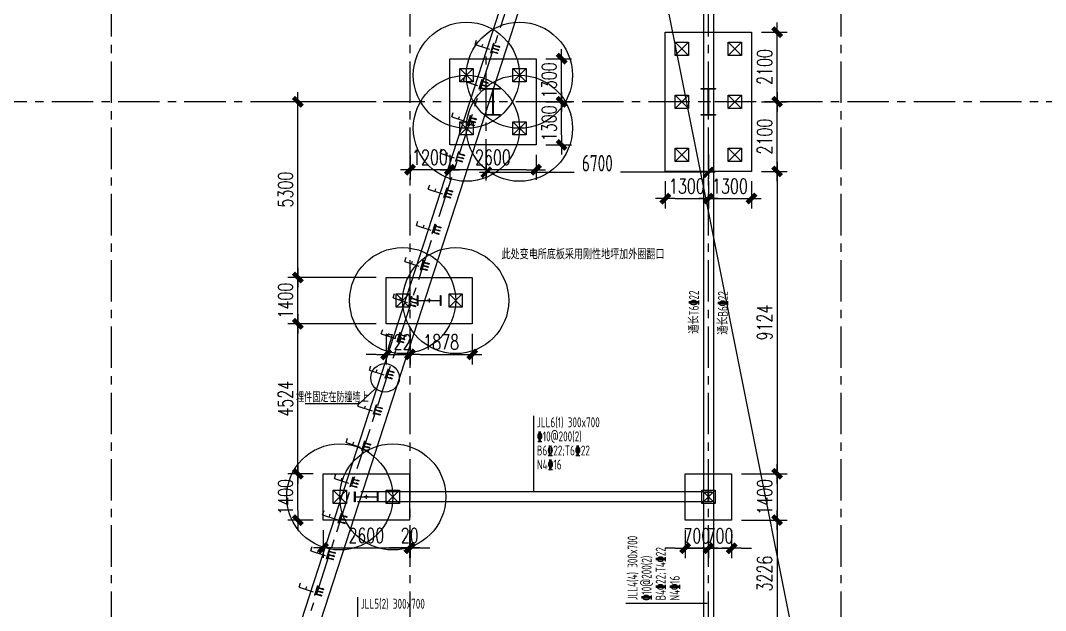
# Model space of a CAD drawing. Extents: x -1201378 to 2367219, y -619313 to 244905.
# Drawn here: x -270507 to -239591, y -216749 to -198945 of the extents above; entities that cross this region are included whole.
import ezdxf
from ezdxf.enums import TextEntityAlignment as Align

# ---------------------------------------------------------------- set-up
doc = ezdxf.new("R2010")
doc.units = 0
doc.header["$LTSCALE"] = 1000
doc.linetypes.add('CENTER', pattern=[2, 1.25, -0.25, 0.25, -0.25])
doc.layers.get('0').update_dxf_attribs({"linetype": 'CONTINUOUS'})
doc.layers.get('Defpoints').update_dxf_attribs({"linetype": 'CONTINUOUS'})
for name, color, linetype in [('!ZN1-填充-8', 8, 'CONTINUOUS'), ('2钢材断面', 2, 'CONTINUOUS'), ('30预埋件', 30, 'CONTINUOUS'), ('40钢材投影', 40, 'CONTINUOUS'), ('A-WINDOW', 140, 'CONTINUOUS'), ('ALT_CEN-0-30', 1, 'CENTER'), ('S-DOTE1', 140, 'CENTER'), ('S-HATCH1-W', 252, 'CONTINUOUS'), ('S-SKL-H', 151, 'CONTINUOUS'), ('S-XXX', 241, 'CONTINUOUS'), ('结构轮廓线', 1, 'CONTINUOUS')]:
    doc.layers.add(name, color=color, linetype=linetype)
for name, color, linetype, lineweight in [('S-axis', 111, 'CONTINUOUS', 0), ('S-bkl', 4, 'CONTINUOUS', 0), ('S-col', 2, 'CONTINUOUS', 0), ('S-dim', 81, 'CONTINUOUS', 0), ('S-dote', 5, 'CENTER', 0), ('S-zhuang', 1, 'CONTINUOUS', 0)]:
    doc.layers.add(name, color=color, linetype=linetype, lineweight=lineweight)
doc.styles.add('DHTEXT-1', font='romans.shx', dxfattribs={"width": 0.7, "bigfont": 'chinese.shx'})
doc.styles.add('HZS', font='hzs.shx', dxfattribs={"width": 0.7, "bigfont": 'hztxt.shx'})
doc.styles.add('SS1', font='tj-romans1.shx', dxfattribs={"width": 0.7, "bigfont": 'tj-hztxt1.shx'})
doc.styles.add('TSSD_Dimension', font='tssdeng.shx', dxfattribs={"width": 0.7, "bigfont": 'hztxt.shx'})
doc.styles.add('样式 1', font='yjkeng.shx', dxfattribs={"width": 0.7, "height": 300, "bigfont": 'yjkchn.shx'})
doc.dimstyles.new('S-150-ARCHI', dxfattribs={"dimscale": 150, "dimtxt": 3, "dimasz": 2, "dimexe": 2, "dimexo": 2, "dimgap": 1, "dimtad": 1, "dimdec": 0, "dimzin": 0, "dimdsep": 46, "dimtxsty": 'SS1', "dimblk1": 'TT', "dimblk2": 'TT', "dimsah": 1, "dimcen": 1, "dimclrd": 256, "dimclre": 256, "dimclrt": 256, "dimadec": 0, "dimazin": 0, "dimtfac": 1, "dimtdec": 0, "dimtix": 1, "dimtmove": 2, "dimatfit": 0, "dimldrblk": 'TT', "dimfxl": 2, "dimtolj": 1, "dimtzin": 0, "dimarcsym": 0})
doc.dimstyles.new('TSSD_200_200', dxfattribs={"dimtxt": 500, "dimasz": 200, "dimexe": 200, "dimexo": 500, "dimgap": 200, "dimtad": 1, "dimdec": 0, "dimzin": 0, "dimdsep": 46, "dimtxsty": 'TSSD_Dimension', "dimblk": 'ARCHTICK', "dimcen": 0, "dimdle": 200, "dimclrt": 7, "dimadec": 0, "dimazin": 0, "dimtfac": 1, "dimtdec": 0, "dimtix": 1, "dimtmove": 2, "dimatfit": 3, "dimfxl": 1, "dimtolj": 1, "dimtzin": 0, "dimarcsym": 0})

# ---------------------------------------------------------------- blocks, each defined once
blk = doc.blocks.new('w42343243')
at = {"layer": 'S-col'}
blk.add_lwpolyline([(-165069, 621020), (-164639, 621020), (-164639, 621002), (-164848, 621002), (-164848, 620238), (-164639, 620238), (-164639, 620220), (-165069, 620220), (-165069, 620238), (-164860, 620238), (-164860, 621002), (-165069, 621002)], close=True, dxfattribs=at)
blk = doc.blocks.new('42343')
at = {"layer": 'A-WINDOW'}
for p in [(-136500, -17850), (-130000, -17850)]:
    blk.add_blockref('w42343243', p, dxfattribs=at)
blk = doc.blocks.new('_ArchTick')
at = {"color": 0, "linetype": 'ByBlock', "const_width": 0.5}
blk.add_lwpolyline([(-0.71, -0.71), (0.71, 0.71)], dxfattribs=at)
blk = doc.blocks.new('*D485')
at = {"layer": 'Defpoints', "color": 0, "transparency": 16777216}
for p in [(-256458, -302488), (-249758, -302488), (-249758, -303526)]:
    blk.add_point(p, dxfattribs=at)
at = {"layer": 'S-axis', "color": 0, "lineweight": -2, "transparency": 16777216}
for p, q in [((-256458, -302988), (-256458, -303726)), ((-249758, -302988), (-249758, -303726)), ((-256658, -303526), (-253807, -303526)), ((-249558, -303526), (-252410, -303526))]:
    blk.add_line(p, q, dxfattribs=at)
at = {"layer": 'S-axis', "color": 0, "lineweight": -2, "transparency": 16777216, "xscale": 200, "yscale": 200, "zscale": 200, "rotation": 180}
blk.add_blockref('_ArchTick', (-256458, -303526), dxfattribs=at)
at = {"layer": 'S-axis', "color": 0, "lineweight": -2, "transparency": 16777216, "xscale": 200, "yscale": 200, "zscale": 200}
blk.add_blockref('_ArchTick', (-249758, -303526), dxfattribs=at)
at = {"layer": 'S-axis', "color": 7, "transparency": 16777216, "insert": (-253108, -303251), "char_height": 500, "attachment_point": 5, "style": 'TSSD_Dimension'}
blk.add_mtext('\\A1;6700', dxfattribs=at)
blk = doc.blocks.new('nt66')
at = {"layer": 'S-col'}
blk.add_lwpolyline([(-195790, 766820), (-195490, 766820), (-195490, 766808), (-195636, 766808), (-195636, 766132), (-195490, 766132), (-195490, 766120), (-195790, 766120), (-195790, 766132), (-195644, 766132), (-195644, 766808), (-195790, 766808)], close=True, dxfattribs=at)
blk = doc.blocks.new('S-ZHUANG-400')
at = {"layer": 'S-zhuang'}
for p, q in [((200, -200), (-200, 200)), ((-200, -200), (200, 200))]:
    blk.add_line(p, q, dxfattribs=at)
blk.add_lwpolyline([(-200, 200), (200, 200), (200, -200), (-200, -200)], close=True, dxfattribs=at)
blk = doc.blocks.new('CT6')
at = {"layer": 'S-DOTE1', "ltscale": 0.25}
for p, q in [((-233328, -322445), (-233328, -322565)), ((-233268, -322505), (-233388, -322505))]:
    blk.add_line(p, q, dxfattribs=at)
at = {"layer": 'S-HATCH1-W'}
blk.add_lwpolyline([(-234628, -324605), (-234628, -320405), (-232028, -320405), (-232028, -324605)], close=True, dxfattribs=at)
at = {"layer": 'S-zhuang', "rotation": 90.00000000000001}
for p in [(-234128, -320905), (-232528, -320905), (-234128, -322505), (-232528, -322505), (-234128, -324105), (-232528, -324105)]:
    blk.add_blockref('S-ZHUANG-400', p, dxfattribs=at)
blk = doc.blocks.new('CT4')
at = {"layer": 'Defpoints'}
for centre in [(-100831, -168442), (-99231, -168442), (-100831, -170042), (-99231, -170042)]:
    blk.add_circle(centre, 1600, dxfattribs=at)
at = {"layer": 'S-DOTE1', "ltscale": 0.25}
for p, q in [((-99971, -169242), (-100091, -169242)), ((-100031, -169182), (-100031, -169302))]:
    blk.add_line(p, q, dxfattribs=at)
at = {"layer": 'S-HATCH1-W'}
blk.add_lwpolyline([(-101331, -170542), (-101331, -167942), (-98731, -167942), (-98731, -170542)], close=True, dxfattribs=at)
at = {"layer": 'S-zhuang', "rotation": 90.00000000000001}
for p in [(-100831, -168442), (-99231, -168442), (-100831, -170042), (-99231, -170042)]:
    blk.add_blockref('S-ZHUANG-400', p, dxfattribs=at)
blk = doc.blocks.new('CT2')
at = {"layer": 'Defpoints'}
for centre in [(-193625, -186366), (-193625, -187966)]:
    blk.add_circle(centre, 1600, dxfattribs=at)
at = {"layer": 'S-DOTE1', "ltscale": 0.25}
for p, q in [((-193565, -187166), (-193685, -187166)), ((-193625, -187226), (-193625, -187106))]:
    blk.add_line(p, q, dxfattribs=at)
at = {"layer": 'S-HATCH1-W'}
blk.add_lwpolyline([(-194325, -185866), (-192925, -185866), (-192925, -188466), (-194325, -188466)], close=True, dxfattribs=at)
at = {"layer": 'S-zhuang'}
for p in [(-193625, -186366), (-193625, -187966)]:
    blk.add_blockref('S-ZHUANG-400', p, dxfattribs=at)
blk = doc.blocks.new('CT1')
at = {"layer": 'S-HATCH1-W'}
blk.add_lwpolyline([(-91607, -249948), (-91607, -248548), (-90207, -248548), (-90207, -249948)], close=True, dxfattribs=at)
at = {"layer": 'S-zhuang', "rotation": 90.00000000000001}
blk.add_blockref('S-ZHUANG-400', (-90907, -249248), dxfattribs=at)
blk = doc.blocks.new('TT')
blk.add_line((-0.97, 0), (0.97, 0))
at = {"const_width": 0.45}
blk.add_lwpolyline([(-0.44, -0.44), (0.44, 0.44)], dxfattribs=at)
blk = doc.blocks.new('*D1433')
at = {"layer": 'Defpoints', "color": 0, "transparency": 16777216}
for p in [(-254958, -201398), (-254187, -201398), (-254958, -202698)]:
    blk.add_point(p, dxfattribs=at)
at = {"layer": 'S-dim', "lineweight": -2, "transparency": 16777216}
for p, q in [((-254658, -201398), (-253887, -201398)), ((-254187, -202398), (-254187, -201698)), ((-254658, -202698), (-253887, -202698))]:
    blk.add_line(p, q, dxfattribs=at)
at = {"layer": 'S-dim', "lineweight": -2, "transparency": 16777216, "xscale": 300, "yscale": 300, "zscale": 300}
for p, rotation in [((-254187, -201398), 90), ((-254187, -202698), 270)]:
    blk.add_blockref('TT', p, dxfattribs=dict(at, rotation=rotation))
at = {"layer": 'S-dim', "transparency": 16777216, "insert": (-254562, -202048), "char_height": 450, "attachment_point": 5, "rotation": 90, "style": 'SS1'}
blk.add_mtext('\\A1;1300', dxfattribs=at)
blk = doc.blocks.new('*D1434')
at = {"layer": 'Defpoints', "color": 0, "transparency": 16777216}
for p in [(-254958, -200098), (-254187, -200098), (-254958, -201398)]:
    blk.add_point(p, dxfattribs=at)
at = {"layer": 'S-dim', "lineweight": -2, "transparency": 16777216}
for p, q in [((-254658, -200098), (-253887, -200098)), ((-254187, -201098), (-254187, -200398)), ((-254658, -201398), (-253887, -201398))]:
    blk.add_line(p, q, dxfattribs=at)
at = {"layer": 'S-dim', "lineweight": -2, "transparency": 16777216, "xscale": 300, "yscale": 300, "zscale": 300}
for p, rotation in [((-254187, -200098), 90), ((-254187, -201398), 270)]:
    blk.add_blockref('TT', p, dxfattribs=dict(at, rotation=rotation))
at = {"layer": 'S-dim', "transparency": 16777216, "insert": (-254562, -200748), "char_height": 450, "attachment_point": 5, "rotation": 90, "style": 'SS1'}
blk.add_mtext('\\A1;1300', dxfattribs=at)
blk = doc.blocks.new('*D1435')
at = {"layer": 'Defpoints', "color": 0, "transparency": 16777216}
for p in [(-257558, -202698), (-254958, -202698), (-257558, -203449)]:
    blk.add_point(p, dxfattribs=at)
at = {"layer": 'S-dim', "lineweight": -2, "transparency": 16777216}
for p, q in [((-257558, -202998), (-257558, -203749)), ((-254958, -202998), (-254958, -203749)), ((-255258, -203449), (-257258, -203449))]:
    blk.add_line(p, q, dxfattribs=at)
at = {"layer": 'S-dim', "lineweight": -2, "transparency": 16777216, "xscale": 300, "yscale": 300, "zscale": 300, "rotation": 180}
blk.add_blockref('TT', (-257558, -203449), dxfattribs=at)
at = {"layer": 'S-dim', "lineweight": -2, "transparency": 16777216, "xscale": 300, "yscale": 300, "zscale": 300}
blk.add_blockref('TT', (-254958, -203449), dxfattribs=at)
at = {"layer": 'S-dim', "transparency": 16777216, "insert": (-256258, -203074), "char_height": 450, "attachment_point": 5, "style": 'SS1'}
blk.add_mtext('\\A1;2600', dxfattribs=at)
blk = doc.blocks.new('*D1436')
at = {"layer": 'Defpoints', "color": 0, "transparency": 16777216}
for p in [(-258758, -202698), (-257558, -202698), (-258758, -203449)]:
    blk.add_point(p, dxfattribs=at)
at = {"layer": 'S-dim', "lineweight": -2, "transparency": 16777216}
for p, q in [((-258758, -202998), (-258758, -203749)), ((-257558, -202998), (-257558, -203749)), ((-257858, -203449), (-258458, -203449))]:
    blk.add_line(p, q, dxfattribs=at)
at = {"layer": 'S-dim', "lineweight": -2, "transparency": 16777216, "xscale": 300, "yscale": 300, "zscale": 300, "rotation": 180}
blk.add_blockref('TT', (-258758, -203449), dxfattribs=at)
at = {"layer": 'S-dim', "lineweight": -2, "transparency": 16777216, "xscale": 300, "yscale": 300, "zscale": 300}
blk.add_blockref('TT', (-257558, -203449), dxfattribs=at)
at = {"layer": 'S-dim', "transparency": 16777216, "insert": (-258158, -203074), "char_height": 450, "attachment_point": 5, "style": 'SS1'}
blk.add_mtext('\\A1;1200', dxfattribs=at)
blk = doc.blocks.new('*D1749')
at = {"layer": 'Defpoints', "color": 0, "transparency": 16777216}
for p in [(-251058, -203498), (-249758, -203498), (-249758, -204319)]:
    blk.add_point(p, dxfattribs=at)
at = {"layer": 'S-dim', "lineweight": -2, "transparency": 16777216}
for p, q in [((-251058, -203798), (-251058, -204619)), ((-249758, -203798), (-249758, -204619)), ((-250758, -204319), (-250058, -204319))]:
    blk.add_line(p, q, dxfattribs=at)
at = {"layer": 'S-dim', "lineweight": -2, "transparency": 16777216, "xscale": 300, "yscale": 300, "zscale": 300, "rotation": 180}
blk.add_blockref('TT', (-251058, -204319), dxfattribs=at)
at = {"layer": 'S-dim', "lineweight": -2, "transparency": 16777216, "xscale": 300, "yscale": 300, "zscale": 300}
blk.add_blockref('TT', (-249758, -204319), dxfattribs=at)
at = {"layer": 'S-dim', "transparency": 16777216, "insert": (-250408, -203944), "char_height": 450, "attachment_point": 5, "style": 'SS1'}
blk.add_mtext('\\A1;1300', dxfattribs=at)
blk = doc.blocks.new('*D1750')
at = {"layer": 'Defpoints', "color": 0, "transparency": 16777216}
for p in [(-249758, -203498), (-248458, -203498), (-248458, -204319)]:
    blk.add_point(p, dxfattribs=at)
at = {"layer": 'S-dim', "lineweight": -2, "transparency": 16777216}
for p, q in [((-249758, -203798), (-249758, -204619)), ((-248458, -203798), (-248458, -204619)), ((-249458, -204319), (-248758, -204319))]:
    blk.add_line(p, q, dxfattribs=at)
at = {"layer": 'S-dim', "lineweight": -2, "transparency": 16777216, "xscale": 300, "yscale": 300, "zscale": 300, "rotation": 180}
blk.add_blockref('TT', (-249758, -204319), dxfattribs=at)
at = {"layer": 'S-dim', "lineweight": -2, "transparency": 16777216, "xscale": 300, "yscale": 300, "zscale": 300}
blk.add_blockref('TT', (-248458, -204319), dxfattribs=at)
at = {"layer": 'S-dim', "transparency": 16777216, "insert": (-249108, -203944), "char_height": 450, "attachment_point": 5, "style": 'SS1'}
blk.add_mtext('\\A1;1300', dxfattribs=at)
blk = doc.blocks.new('*D1751')
at = {"layer": 'Defpoints', "color": 0, "transparency": 16777216}
for p in [(-248458, -201398), (-247686, -201398), (-248458, -203498)]:
    blk.add_point(p, dxfattribs=at)
at = {"layer": 'S-dim', "lineweight": -2, "transparency": 16777216}
for p, q in [((-248158, -201398), (-247386, -201398)), ((-247686, -203198), (-247686, -201698)), ((-248158, -203498), (-247386, -203498))]:
    blk.add_line(p, q, dxfattribs=at)
at = {"layer": 'S-dim', "lineweight": -2, "transparency": 16777216, "xscale": 300, "yscale": 300, "zscale": 300}
for p, rotation in [((-247686, -201398), 90), ((-247686, -203498), 270)]:
    blk.add_blockref('TT', p, dxfattribs=dict(at, rotation=rotation))
at = {"layer": 'S-dim', "transparency": 16777216, "insert": (-248061, -202448), "char_height": 450, "attachment_point": 5, "rotation": 90, "style": 'SS1'}
blk.add_mtext('\\A1;2100', dxfattribs=at)
blk = doc.blocks.new('*D1752')
at = {"layer": 'Defpoints', "color": 0, "transparency": 16777216}
for p in [(-248458, -199298), (-247686, -199298), (-248458, -201398)]:
    blk.add_point(p, dxfattribs=at)
at = {"layer": 'S-dim', "lineweight": -2, "transparency": 16777216}
for p, q in [((-248158, -199298), (-247386, -199298)), ((-247686, -201098), (-247686, -199598)), ((-248158, -201398), (-247386, -201398))]:
    blk.add_line(p, q, dxfattribs=at)
at = {"layer": 'S-dim', "lineweight": -2, "transparency": 16777216, "xscale": 300, "yscale": 300, "zscale": 300}
for p, rotation in [((-247686, -199298), 90), ((-247686, -201398), 270)]:
    blk.add_blockref('TT', p, dxfattribs=dict(at, rotation=rotation))
at = {"layer": 'S-dim', "transparency": 16777216, "insert": (-248061, -200348), "char_height": 450, "attachment_point": 5, "rotation": 90, "style": 'SS1'}
blk.add_mtext('\\A1;2100', dxfattribs=at)
blk = doc.blocks.new('*D1776')
at = {"layer": 'Defpoints', "color": 0, "transparency": 16777216}
for p in [(-261378, -214022), (-258778, -214022), (-258778, -214862)]:
    blk.add_point(p, dxfattribs=at)
at = {"layer": 'S-dim', "lineweight": -2, "transparency": 16777216}
for p, q in [((-261378, -214322), (-261378, -215162)), ((-258778, -214322), (-258778, -215162)), ((-261078, -214862), (-259078, -214862))]:
    blk.add_line(p, q, dxfattribs=at)
at = {"layer": 'S-dim', "lineweight": -2, "transparency": 16777216, "xscale": 300, "yscale": 300, "zscale": 300, "rotation": 180}
blk.add_blockref('TT', (-261378, -214862), dxfattribs=at)
at = {"layer": 'S-dim', "lineweight": -2, "transparency": 16777216, "xscale": 300, "yscale": 300, "zscale": 300}
blk.add_blockref('TT', (-258778, -214862), dxfattribs=at)
at = {"layer": 'S-dim', "transparency": 16777216, "insert": (-260078, -214487), "char_height": 450, "attachment_point": 5, "style": 'SS1'}
blk.add_mtext('\\A1;2600', dxfattribs=at)
blk = doc.blocks.new('*D1777')
at = {"layer": 'Defpoints', "color": 0, "transparency": 16777216}
for p in [(-258778, -214022), (-258758, -214057), (-258758, -214862)]:
    blk.add_point(p, dxfattribs=at)
at = {"layer": 'S-dim', "lineweight": -2, "transparency": 16777216}
for p, q in [((-258778, -214322), (-258778, -215162)), ((-258758, -214357), (-258758, -215162)), ((-259078, -214862), (-259378, -214862)), ((-258778, -214862), (-258758, -214862)), ((-258458, -214862), (-258158, -214862))]:
    blk.add_line(p, q, dxfattribs=at)
at = {"layer": 'S-dim', "lineweight": -2, "transparency": 16777216, "xscale": 300, "yscale": 300, "zscale": 300}
blk.add_blockref('TT', (-258778, -214862), dxfattribs=at)
at = {"layer": 'S-dim', "lineweight": -2, "transparency": 16777216, "xscale": 300, "yscale": 300, "zscale": 300, "rotation": 180}
blk.add_blockref('TT', (-258758, -214862), dxfattribs=at)
at = {"layer": 'S-dim', "transparency": 16777216, "insert": (-258768, -214487), "char_height": 450, "attachment_point": 5, "style": 'SS1'}
blk.add_mtext('\\A1;20', dxfattribs=at)
blk = doc.blocks.new('*D1778')
at = {"layer": 'Defpoints', "color": 0, "transparency": 16777216}
for p in [(-259480, -208098), (-258758, -208098), (-258758, -209022)]:
    blk.add_point(p, dxfattribs=at)
at = {"layer": 'S-dim', "lineweight": -2, "transparency": 16777216}
for p, q in [((-259480, -208398), (-259480, -209322)), ((-258758, -208398), (-258758, -209322)), ((-259780, -209022), (-260080, -209022)), ((-259480, -209022), (-258758, -209022)), ((-258458, -209022), (-258158, -209022))]:
    blk.add_line(p, q, dxfattribs=at)
at = {"layer": 'S-dim', "lineweight": -2, "transparency": 16777216, "xscale": 300, "yscale": 300, "zscale": 300}
blk.add_blockref('TT', (-259480, -209022), dxfattribs=at)
at = {"layer": 'S-dim', "lineweight": -2, "transparency": 16777216, "xscale": 300, "yscale": 300, "zscale": 300, "rotation": 180}
blk.add_blockref('TT', (-258758, -209022), dxfattribs=at)
at = {"layer": 'S-dim', "transparency": 16777216, "insert": (-259119, -208647), "char_height": 450, "attachment_point": 5, "style": 'SS1'}
blk.add_mtext('\\A1;722', dxfattribs=at)
blk = doc.blocks.new('*D1779')
at = {"layer": 'Defpoints', "color": 0, "transparency": 16777216}
for p in [(-258758, -208098), (-256880, -208098), (-256880, -209022)]:
    blk.add_point(p, dxfattribs=at)
at = {"layer": 'S-dim', "lineweight": -2, "transparency": 16777216}
for p, q in [((-258758, -208398), (-258758, -209322)), ((-256880, -208398), (-256880, -209322)), ((-258458, -209022), (-257180, -209022))]:
    blk.add_line(p, q, dxfattribs=at)
at = {"layer": 'S-dim', "lineweight": -2, "transparency": 16777216, "xscale": 300, "yscale": 300, "zscale": 300, "rotation": 180}
blk.add_blockref('TT', (-258758, -209022), dxfattribs=at)
at = {"layer": 'S-dim', "lineweight": -2, "transparency": 16777216, "xscale": 300, "yscale": 300, "zscale": 300}
blk.add_blockref('TT', (-256880, -209022), dxfattribs=at)
at = {"layer": 'S-dim', "transparency": 16777216, "insert": (-257819, -208647), "char_height": 450, "attachment_point": 5, "style": 'SS1'}
blk.add_mtext('\\A1;1878', dxfattribs=at)
blk = doc.blocks.new('*D1780')
at = {"layer": 'Defpoints', "color": 0, "transparency": 16777216}
for p in [(-250458, -214022), (-249758, -214022), (-249758, -214870)]:
    blk.add_point(p, dxfattribs=at)
at = {"layer": 'S-dim', "lineweight": -2, "transparency": 16777216}
for p, q in [((-250458, -214322), (-250458, -215170)), ((-249758, -214322), (-249758, -215170)), ((-250758, -214870), (-251058, -214870)), ((-250458, -214870), (-249758, -214870)), ((-249458, -214870), (-249158, -214870))]:
    blk.add_line(p, q, dxfattribs=at)
at = {"layer": 'S-dim', "lineweight": -2, "transparency": 16777216, "xscale": 300, "yscale": 300, "zscale": 300}
blk.add_blockref('TT', (-250458, -214870), dxfattribs=at)
at = {"layer": 'S-dim', "lineweight": -2, "transparency": 16777216, "xscale": 300, "yscale": 300, "zscale": 300, "rotation": 180}
blk.add_blockref('TT', (-249758, -214870), dxfattribs=at)
at = {"layer": 'S-dim', "transparency": 16777216, "insert": (-250108, -214495), "char_height": 450, "attachment_point": 5, "style": 'SS1'}
blk.add_mtext('\\A1;700', dxfattribs=at)
blk = doc.blocks.new('*D1781')
at = {"layer": 'Defpoints', "color": 0, "transparency": 16777216}
for p in [(-249758, -214022), (-249058, -214022), (-249058, -214870)]:
    blk.add_point(p, dxfattribs=at)
at = {"layer": 'S-dim', "lineweight": -2, "transparency": 16777216}
for p, q in [((-249758, -214322), (-249758, -215170)), ((-249058, -214322), (-249058, -215170)), ((-250058, -214870), (-250358, -214870)), ((-249758, -214870), (-249058, -214870)), ((-248758, -214870), (-248458, -214870))]:
    blk.add_line(p, q, dxfattribs=at)
at = {"layer": 'S-dim', "lineweight": -2, "transparency": 16777216, "xscale": 300, "yscale": 300, "zscale": 300}
blk.add_blockref('TT', (-249758, -214870), dxfattribs=at)
at = {"layer": 'S-dim', "lineweight": -2, "transparency": 16777216, "xscale": 300, "yscale": 300, "zscale": 300, "rotation": 180}
blk.add_blockref('TT', (-249058, -214870), dxfattribs=at)
at = {"layer": 'S-dim', "transparency": 16777216, "insert": (-249408, -214495), "char_height": 450, "attachment_point": 5, "style": 'SS1'}
blk.add_mtext('\\A1;700', dxfattribs=at)
blk = doc.blocks.new('*D1782')
at = {"layer": 'Defpoints', "color": 0, "transparency": 16777216}
for p in [(-262140, -212622), (-261378, -212622), (-261378, -214022)]:
    blk.add_point(p, dxfattribs=at)
at = {"layer": 'S-dim', "lineweight": -2, "transparency": 16777216}
for p, q in [((-261678, -212622), (-262440, -212622)), ((-262140, -213722), (-262140, -212922)), ((-261678, -214022), (-262440, -214022))]:
    blk.add_line(p, q, dxfattribs=at)
at = {"layer": 'S-dim', "lineweight": -2, "transparency": 16777216, "xscale": 300, "yscale": 300, "zscale": 300}
for p, rotation in [((-262140, -212622), 90), ((-262140, -214022), 270)]:
    blk.add_blockref('TT', p, dxfattribs=dict(at, rotation=rotation))
at = {"layer": 'S-dim', "transparency": 16777216, "insert": (-262515, -213322), "char_height": 450, "attachment_point": 5, "rotation": 90, "style": 'SS1'}
blk.add_mtext('\\A1;1400', dxfattribs=at)
blk = doc.blocks.new('*D1783')
at = {"layer": 'Defpoints', "color": 0, "transparency": 16777216}
for p in [(-262140, -208098), (-259480, -208098), (-261378, -212622)]:
    blk.add_point(p, dxfattribs=at)
at = {"layer": 'S-dim', "lineweight": -2, "transparency": 16777216}
for p, q in [((-259780, -208098), (-262440, -208098)), ((-262140, -212322), (-262140, -208398)), ((-261678, -212622), (-262440, -212622))]:
    blk.add_line(p, q, dxfattribs=at)
at = {"layer": 'S-dim', "lineweight": -2, "transparency": 16777216, "xscale": 300, "yscale": 300, "zscale": 300}
for p, rotation in [((-262140, -208098), 90), ((-262140, -212622), 270)]:
    blk.add_blockref('TT', p, dxfattribs=dict(at, rotation=rotation))
at = {"layer": 'S-dim', "transparency": 16777216, "insert": (-262515, -210360), "char_height": 450, "attachment_point": 5, "rotation": 90, "style": 'SS1'}
blk.add_mtext('\\A1;4524', dxfattribs=at)
blk = doc.blocks.new('*D1784')
at = {"layer": 'Defpoints', "color": 0, "transparency": 16777216}
for p in [(-262140, -206698), (-259480, -206698), (-259480, -208098)]:
    blk.add_point(p, dxfattribs=at)
at = {"layer": 'S-dim', "lineweight": -2, "transparency": 16777216}
for p, q in [((-259780, -206698), (-262440, -206698)), ((-262140, -207798), (-262140, -206998)), ((-259780, -208098), (-262440, -208098))]:
    blk.add_line(p, q, dxfattribs=at)
at = {"layer": 'S-dim', "lineweight": -2, "transparency": 16777216, "xscale": 300, "yscale": 300, "zscale": 300}
for p, rotation in [((-262140, -206698), 90), ((-262140, -208098), 270)]:
    blk.add_blockref('TT', p, dxfattribs=dict(at, rotation=rotation))
at = {"layer": 'S-dim', "transparency": 16777216, "insert": (-262515, -207398), "char_height": 450, "attachment_point": 5, "rotation": 90, "style": 'SS1'}
blk.add_mtext('\\A1;1400', dxfattribs=at)
blk = doc.blocks.new('*D1785')
at = {"layer": 'Defpoints', "color": 0, "transparency": 16777216}
for p in [(-262140, -201398), (-259480, -201398), (-259480, -206698)]:
    blk.add_point(p, dxfattribs=at)
at = {"layer": 'S-dim', "lineweight": -2, "transparency": 16777216}
for p, q in [((-259780, -201398), (-262440, -201398)), ((-262140, -206398), (-262140, -201698)), ((-259780, -206698), (-262440, -206698))]:
    blk.add_line(p, q, dxfattribs=at)
at = {"layer": 'S-dim', "lineweight": -2, "transparency": 16777216, "xscale": 300, "yscale": 300, "zscale": 300}
for p, rotation in [((-262140, -201398), 90), ((-262140, -206698), 270)]:
    blk.add_blockref('TT', p, dxfattribs=dict(at, rotation=rotation))
at = {"layer": 'S-dim', "transparency": 16777216, "insert": (-262515, -204048), "char_height": 450, "attachment_point": 5, "rotation": 90, "style": 'SS1'}
blk.add_mtext('\\A1;5300', dxfattribs=at)
blk = doc.blocks.new('*D1786')
at = {"layer": 'Defpoints', "color": 0, "transparency": 16777216}
for p in [(-248458, -203498), (-249058, -212622), (-247686, -212622)]:
    blk.add_point(p, dxfattribs=at)
at = {"layer": 'S-dim', "lineweight": -2, "transparency": 16777216}
for p, q in [((-248158, -203498), (-247386, -203498)), ((-247686, -203798), (-247686, -212322)), ((-248758, -212622), (-247386, -212622))]:
    blk.add_line(p, q, dxfattribs=at)
at = {"layer": 'S-dim', "lineweight": -2, "transparency": 16777216, "xscale": 300, "yscale": 300, "zscale": 300}
for p, rotation in [((-247686, -203498), 90), ((-247686, -212622), 270)]:
    blk.add_blockref('TT', p, dxfattribs=dict(at, rotation=rotation))
at = {"layer": 'S-dim', "transparency": 16777216, "insert": (-248061, -208060), "char_height": 450, "attachment_point": 5, "rotation": 90, "style": 'SS1'}
blk.add_mtext('\\A1;9124', dxfattribs=at)
blk = doc.blocks.new('*D1787')
at = {"layer": 'Defpoints', "color": 0, "transparency": 16777216}
for p in [(-249058, -212622), (-249058, -214022), (-247686, -214022)]:
    blk.add_point(p, dxfattribs=at)
at = {"layer": 'S-dim', "lineweight": -2, "transparency": 16777216}
for p, q in [((-248758, -212622), (-247386, -212622)), ((-247686, -212922), (-247686, -213722)), ((-248758, -214022), (-247386, -214022))]:
    blk.add_line(p, q, dxfattribs=at)
at = {"layer": 'S-dim', "lineweight": -2, "transparency": 16777216, "xscale": 300, "yscale": 300, "zscale": 300}
for p, rotation in [((-247686, -212622), 90), ((-247686, -214022), 270)]:
    blk.add_blockref('TT', p, dxfattribs=dict(at, rotation=rotation))
at = {"layer": 'S-dim', "transparency": 16777216, "insert": (-248061, -213322), "char_height": 450, "attachment_point": 5, "rotation": 90, "style": 'SS1'}
blk.add_mtext('\\A1;1400', dxfattribs=at)
blk = doc.blocks.new('*D2925')
at = {"layer": 'Defpoints', "color": 0, "transparency": 16777216}
for p in [(-249058, -214022), (-248458, -217248), (-247686, -217248)]:
    blk.add_point(p, dxfattribs=at)
at = {"layer": 'S-dim', "lineweight": -2, "transparency": 16777216}
for p, q in [((-248758, -214022), (-247386, -214022)), ((-247686, -214322), (-247686, -216948)), ((-248158, -217248), (-247386, -217248))]:
    blk.add_line(p, q, dxfattribs=at)
at = {"layer": 'S-dim', "lineweight": -2, "transparency": 16777216, "xscale": 300, "yscale": 300, "zscale": 300}
for p, rotation in [((-247686, -214022), 90), ((-247686, -217248), 270)]:
    blk.add_blockref('TT', p, dxfattribs=dict(at, rotation=rotation))
at = {"layer": 'S-dim', "transparency": 16777216, "insert": (-248061, -215635), "char_height": 450, "attachment_point": 5, "rotation": 90, "style": 'SS1'}
blk.add_mtext('\\A1;3226', dxfattribs=at)
blk = doc.blocks.new('234')
at = {"layer": '!ZN1-填充-8'}
h = blk.add_hatch(color=252, dxfattribs=at)
h.dxf.hatch_style = 1
h.paths.add_polyline_path([(-105, -10), (-113, -10), (-105, -18)])
h = blk.add_hatch(color=252, dxfattribs=at)
h.dxf.hatch_style = 1
h.paths.add_polyline_path([(-95, -18), (-105, -18), (-105, -10), (-95, -10)])
h = blk.add_hatch(color=252, dxfattribs=at)
h.dxf.hatch_style = 1
h.paths.add_polyline_path([(-95, -10), (-87, -10), (-95, -18)])
h = blk.add_hatch(color=252, dxfattribs=at)
h.dxf.hatch_style = 1
h.paths.add_polyline_path([(-5, -10), (-13, -10), (-5, -18)])
h = blk.add_hatch(color=252, dxfattribs=at)
h.dxf.hatch_style = 1
h.paths.add_polyline_path([(5, -18), (-5, -18), (-5, -10), (5, -10)])
h = blk.add_hatch(color=252, dxfattribs=at)
h.dxf.hatch_style = 1
h.paths.add_polyline_path([(5, -10), (13, -10), (5, -18)])
h = blk.add_hatch(color=252, dxfattribs=at)
h.dxf.hatch_style = 1
h.paths.add_polyline_path([(95, -10), (87, -10), (95, -18)])
h = blk.add_hatch(color=252, dxfattribs=at)
h.dxf.hatch_style = 1
h.paths.add_polyline_path([(105, -18), (95, -18), (95, -10), (105, -10)])
h = blk.add_hatch(color=252, dxfattribs=at)
h.dxf.hatch_style = 1
h.paths.add_polyline_path([(105, -10), (113, -10), (105, -18)])
at = {"layer": '2钢材断面'}
for p, q in [((-150, 0), (-150, -10)), ((150, 0), (-150, 0)), ((150, 0), (150, -10)), ((-94, -10), (-150, -10)), ((0, -10), (-94, -10)), ((106, -10), (0, -10)), ((150, -10), (106, -10))]:
    blk.add_line(p, q, dxfattribs=at)
at = {"layer": '40钢材投影'}
for p, q in [((-105, -18), (-113, -10)), ((-105, -10), (-105, -200)), ((-95, -200), (-105, -200)), ((-95, -10), (-95, -200)), ((-95, -18), (-87, -10)), ((-5, -18), (-13, -10)), ((-5, -10), (-5, -200)), ((5, -200), (-5, -200)), ((5, -10), (5, -200)), ((5, -18), (13, -10)), ((95, -18), (87, -10)), ((95, -10), (95, -200)), ((105, -200), (95, -200)), ((105, -10), (105, -200)), ((105, -18), (113, -10))]:
    blk.add_line(p, q, dxfattribs=at)
for points in [[(-95, -172), (-95, -150), (-85, -150), (-85, -200), (-95, -200), (-95, -184)], [(5, -172), (5, -150), (15, -150), (15, -200), (5, -200), (5, -184)], [(105, -172), (105, -150), (115, -150), (115, -200), (105, -200), (105, -184)]]:
    blk.add_lwpolyline(points, dxfattribs=at)
at = {"layer": 'ALT_CEN-0-30', "ltscale": 0.3}
for p, q in [((-100, 0), (-100, -215)), ((0, 0), (0, -215)), ((100, 0), (100, -215))]:
    blk.add_line(p, q, dxfattribs=at)
blk = doc.blocks.new('20250912155743')
at = {"layer": '40钢材投影', "color": 2, "ltscale": 500, "rotation": 72.02175323771912}
blk.add_blockref('234', (0, 0), dxfattribs=at)
blk = doc.blocks.new('3#轴网')
at = {"layer": 'S-dote'}
for p, q in [((-267758.5, -363428.2), (-267758.5, -277213.2)), ((-258758.5, -363428.2), (-258758.5, -277944.2)), ((-249758.5, -363428.2), (-249758.5, -277944.2)), ((-245758.5, -363428.2), (-245758.5, -277948.2)), ((-256458.5, -303778.2), (-256458.5, -299938.2)), ((-78316.2, -301398.2), (-273210.6, -301398.2))]:
    blk.add_line(p, q, dxfattribs=at)
blk.add_lwpolyline([(-270224.1, -342906.2), (-249758.5, -279830.8)], dxfattribs=at)
at = {"layer": 'S-axis'}
dim = blk.add_linear_dim(base=(-249758.5, -303525.7), p1=(-256458.5, -302488.2), p2=(-249758.5, -302488.2), angle=0, dimstyle='TSSD_200_200', dxfattribs=at)
dim.commit()
dim.dimension.update_dxf_attribs({"geometry": '*D485', "text_midpoint": (-253108.5, -303250.7), "dimtype": 161})

msp = doc.modelspace()

# ---------------------------------------------------------------- linework, layer by layer
at = {"layer": 'Defpoints', "color": 1}
msp.add_line((-252625.7, -190373.6), (-224626.9, -330727.7), dxfattribs=at)
at = {"layer": 'S-bkl'}
for p, q in [((-268451, -236843.8), (-251012.9, -183098.2)), ((-267927.8, -237013.5), (-250596.6, -183597.3)), ((-249908.5, -183597.3), (-249908.5, -219198.2)), ((-249608.5, -183597.3), (-249608.5, -219498.2)), ((-249908.5, -213172), (-260245, -213172)), ((-249908.5, -213472), (-260342.4, -213472))]:
    msp.add_line(p, q, dxfattribs=at)
at = {"layer": 'S-col'}
msp.add_lwpolyline([(-249858.5, -213172), (-249658.5, -213172), (-249658.5, -213184), (-249754.5, -213184), (-249754.5, -213460), (-249658.5, -213460), (-249658.5, -213472), (-249858.5, -213472), (-249858.5, -213460), (-249762.5, -213460), (-249762.5, -213184), (-249858.5, -213184)], close=True, dxfattribs=at)
at = {"layer": 'S-SKL-H'}
for p, q in [((-255020, -213172), (-255020, -210871.2)), ((-260333.1, -219348.2), (-260333.1, -216346.8)), ((-249793.9, -216535.6), (-252246.2, -216535.6))]:
    msp.add_line(p, q, dxfattribs=at)
at = {"layer": 'S-XXX'}
for p in [(-259802.1, -210045.9), (-261921.5, -210506.6)]:
    msp.add_line(p, (-260281.2, -210506.6), dxfattribs=at)
msp.add_circle((-259511.5, -209728.8), 430.2, dxfattribs=at)

# ---------------------------------------------------------------- block references
at = {"layer": 'S-axis'}
msp.add_blockref('3#轴网', (0, 100000), dxfattribs=at)
at = {"layer": 'S-col'}
msp.add_blockref('42343', (45095.7, -804168.2), dxfattribs=at)
at = {"layer": 'S-col', "rotation": 90}
for p in [(508289.5, -11758.2), (506391.9, -17682)]:
    msp.add_blockref('nt66', p, dxfattribs=at)
at = {"layer": 'S-zhuang'}
for name, p in [('CT4', (-156227.3, -32156.2)), ('CT6', (-16430.1, 121106.5)), ('CT1', (-158851, 35926.2))]:
    msp.add_blockref(name, p, dxfattribs=at)
at = {"layer": 'S-zhuang', "rotation": 90}
for p in [(-445346.7, -13773.4), (-447244.3, -19697.2)]:
    msp.add_blockref('CT2', p, dxfattribs=at)
at = {"layer": '结构轮廓线', "ltscale": 500}
ref = msp.add_blockref('20250912155743', (-256281.7, -199774.3), dxfattribs=at)
ref.add_attrib('B', 'F', (-256377, -199854.1), dxfattribs={"layer": '30预埋件', "height": 450, "rotation": 251.93351, "style": 'DHTEXT-1', "text_generation_flag": 6, "width": 0.55})
ref = msp.add_blockref('20250912155743', (-256635.8, -200865.6), dxfattribs=at)
ref.add_attrib('B', 'F', (-256731.1, -200945.3), dxfattribs={"layer": '30预埋件', "height": 450, "rotation": 251.93351, "style": 'DHTEXT-1', "text_generation_flag": 6, "width": 0.55})
ref = msp.add_blockref('20250912155743', (-256989.8, -201956.8), dxfattribs=at)
ref.add_attrib('B', 'F', (-257085.1, -202036.6), dxfattribs={"layer": '30预埋件', "height": 450, "rotation": 251.93351, "style": 'DHTEXT-1', "text_generation_flag": 6, "width": 0.55})
ref = msp.add_blockref('20250912155743', (-257343.9, -203048.1), dxfattribs=at)
ref.add_attrib('B', 'F', (-257439.1, -203127.8), dxfattribs={"layer": '30预埋件', "height": 450, "rotation": 251.93351, "style": 'DHTEXT-1', "text_generation_flag": 6, "width": 0.55})
ref = msp.add_blockref('20250912155743', (-257697.9, -204139.3), dxfattribs=at)
ref.add_attrib('B', 'F', (-257793.2, -204219.1), dxfattribs={"layer": '30预埋件', "height": 450, "rotation": 251.93351, "style": 'DHTEXT-1', "text_generation_flag": 6, "width": 0.55})
ref = msp.add_blockref('20250912155743', (-258052, -205230.6), dxfattribs=at)
ref.add_attrib('B', 'F', (-258147.3, -205310.3), dxfattribs={"layer": '30预埋件', "height": 450, "rotation": 251.93351, "style": 'DHTEXT-1', "text_generation_flag": 6, "width": 0.55})
ref = msp.add_blockref('20250912155743', (-258406.1, -206321.8), dxfattribs=at)
ref.add_attrib('B', 'F', (-258501.3, -206401.6), dxfattribs={"layer": '30预埋件', "height": 450, "rotation": 251.93351, "style": 'DHTEXT-1', "text_generation_flag": 6, "width": 0.55})
ref = msp.add_blockref('20250912155743', (-258760.1, -207413.1), dxfattribs=at)
ref.add_attrib('B', 'F', (-258855.4, -207492.8), dxfattribs={"layer": '30预埋件', "height": 450, "rotation": 251.93351, "style": 'DHTEXT-1', "text_generation_flag": 6, "width": 0.55})
ref = msp.add_blockref('20250912155743', (-259114.2, -208504.4), dxfattribs=at)
ref.add_attrib('B', 'F', (-259209.5, -208584.1), dxfattribs={"layer": '30预埋件', "height": 450, "rotation": 251.93351, "style": 'DHTEXT-1', "text_generation_flag": 6, "width": 0.55})
ref = msp.add_blockref('20250912155743', (-259468.3, -209595.6), dxfattribs=at)
ref.add_attrib('B', 'F', (-259563.6, -209675.3), dxfattribs={"layer": '30预埋件', "height": 450, "rotation": 251.93351, "style": 'DHTEXT-1', "text_generation_flag": 6, "width": 0.55})
ref = msp.add_blockref('20250912155743', (-259822.3, -210686.8), dxfattribs=at)
ref.add_attrib('B', 'F', (-259917.6, -210766.6), dxfattribs={"layer": '30预埋件', "height": 450, "rotation": 251.93351, "style": 'DHTEXT-1', "text_generation_flag": 6, "width": 0.55})
ref = msp.add_blockref('20250912155743', (-260176.4, -211778.1), dxfattribs=at)
ref.add_attrib('B', 'F', (-260271.6, -211857.8), dxfattribs={"layer": '30预埋件', "height": 450, "rotation": 251.93351, "style": 'DHTEXT-1', "text_generation_flag": 6, "width": 0.55})
ref = msp.add_blockref('20250912155743', (-260530.4, -212869.4), dxfattribs=at)
ref.add_attrib('B', 'F', (-260625.7, -212949.1), dxfattribs={"layer": '30预埋件', "height": 450, "rotation": 251.93351, "style": 'DHTEXT-1', "text_generation_flag": 6, "width": 0.55})
ref = msp.add_blockref('20250912155743', (-260884.5, -213960.6), dxfattribs=at)
ref.add_attrib('B', 'F', (-260979.8, -214040.3), dxfattribs={"layer": '30预埋件', "height": 450, "rotation": 251.93351, "style": 'DHTEXT-1', "text_generation_flag": 6, "width": 0.55})
ref = msp.add_blockref('20250912155743', (-261238.6, -215051.8), dxfattribs=at)
ref.add_attrib('B', 'F', (-261333.9, -215131.6), dxfattribs={"layer": '30预埋件', "height": 450, "rotation": 251.93351, "style": 'DHTEXT-1', "text_generation_flag": 6, "width": 0.55})
ref = msp.add_blockref('20250912155743', (-261592.7, -216143.1), dxfattribs=at)
ref.add_attrib('B', 'F', (-261688, -216222.8), dxfattribs={"layer": '30预埋件', "height": 450, "rotation": 251.93351, "style": 'DHTEXT-1', "text_generation_flag": 6, "width": 0.55})

# ---------------------------------------------------------------- texts
at = {"layer": 'S-SKL-H', "style": '样式 1', "width": 0.7}
for s, p in [('此处变电所底板采用刚性地坪加外圈翻口', (-255997.1, -206148.9)), ('JLL6(1) 300x700', (-254932.9, -211220)), ('%%13210@200(2)', (-254932.9, -211645)), ('B6%%13222;T6%%13222', (-254932.9, -212070)), ('N4%%13216', (-254932.9, -212495)), ('JLL5(2) 300x700', (-260246, -216695.6))]:
    msp.add_text(s, height=300, dxfattribs=at).set_placement(p)
for s, p in [('通长T6%%13222', (-250046.7, -208395)), ('通长B6%%13222', (-249172.8, -208428)), ('JLL4(4) 300x700', (-251897.4, -216448.5)), ('B4%%13222;T4%%13222', (-251047.4, -216448.5)), ('%%13210@200(2)', (-251472.4, -216448.5)), ('N4%%13216', (-250622.4, -216448.5))]:
    msp.add_text(s, height=300, rotation=90, dxfattribs=at).set_placement(p)
at = {"layer": 'S-XXX', "style": 'HZS', "width": 0.6}
msp.add_text('埋件固定在防撞墙上', height=300, dxfattribs=at).set_placement((-261101.1, -210462.5), align=Align.CENTER)

# ---------------------------------------------------------------- dimensions: what is measured, and where the dimension line sits
at = {"layer": 'S-dim'}
for base, p1, p2, picture, middle in [((-247686.2, -199298.2), (-248458.5, -201398.2), (-248458.5, -199298.2), '*D1752', (-248061.2, -200348.2)), ((-254186.9, -200098.2), (-254958.5, -201398.2), (-254958.5, -200098.2), '*D1434', (-254561.9, -200748.2)), ((-262139.7, -201398.2), (-259480.5, -206698.2), (-259480.5, -201398.2), '*D1785', (-262514.7, -204048.2)), ((-254186.9, -201398.2), (-254958.5, -202698.2), (-254958.5, -201398.2), '*D1433', (-254561.9, -202048.2)), ((-247686.2, -201398.2), (-248458.5, -203498.2), (-248458.5, -201398.2), '*D1751', (-248061.2, -202448.2)), ((-247686.2, -212622), (-248458.5, -203498.2), (-249058.5, -212622), '*D1786', (-248061.2, -208060.1)), ((-262139.7, -206698.2), (-259480.5, -208098.2), (-259480.5, -206698.2), '*D1784', (-262514.7, -207398.2)), ((-262139.7, -208098.2), (-261378.1, -212622), (-259480.5, -208098.2), '*D1783', (-262514.7, -210360.1)), ((-262139.7, -212622), (-261378.1, -214022), (-261378.1, -212622), '*D1782', (-262514.7, -213322)), ((-247686.2, -214022), (-249058.5, -212622), (-249058.5, -214022), '*D1787', (-248061.2, -213322)), ((-247686.2, -217248.2), (-249058.5, -214022), (-248458.5, -217248.2), '*D2925', (-248061.2, -215635.1))]:
    dim = msp.add_linear_dim(base=base, p1=p1, p2=p2, angle=90, dimstyle='S-150-ARCHI', dxfattribs=at)
    dim.commit()
    dim.dimension.update_dxf_attribs({"geometry": picture, "text_midpoint": middle})
for base, p1, p2, picture, middle in [((-258758.5, -203449.5), (-257558.5, -202698.2), (-258758.5, -202698.2), '*D1436', (-258158.5, -203074.5)), ((-257558.5, -203449.5), (-254958.5, -202698.2), (-257558.5, -202698.2), '*D1435', (-256258.5, -203074.5)), ((-249758.5, -204319.3), (-251058.5, -203498.2), (-249758.5, -203498.2), '*D1749', (-250408.5, -203944.3)), ((-248458.5, -204319.3), (-249758.5, -203498.2), (-248458.5, -203498.2), '*D1750', (-249108.5, -203944.3)), ((-258758.5, -209022.4), (-259480.5, -208098.2), (-258758.5, -208098.2), '*D1778', (-259119.5, -208647.4)), ((-256880.5, -209022.4), (-258758.5, -208098.2), (-256880.5, -208098.2), '*D1779', (-257819.5, -208647.4)), ((-258778.1, -214861.6), (-261378.1, -214022), (-258778.1, -214022), '*D1776', (-260078.1, -214486.6)), ((-258758.5, -214861.6), (-258778.1, -214022), (-258758.5, -214057), '*D1777', (-258768.3, -214486.6)), ((-249758.5, -214870.4), (-250458.5, -214022), (-249758.5, -214022), '*D1780', (-250108.5, -214495.4)), ((-249058.5, -214870.4), (-249758.5, -214022), (-249058.5, -214022), '*D1781', (-249408.5, -214495.4))]:
    dim = msp.add_linear_dim(base=base, p1=p1, p2=p2, dimstyle='S-150-ARCHI', dxfattribs=at)
    dim.commit()
    dim.dimension.update_dxf_attribs({"geometry": picture, "text_midpoint": middle})

doc.saveas('drawing.dxf')
